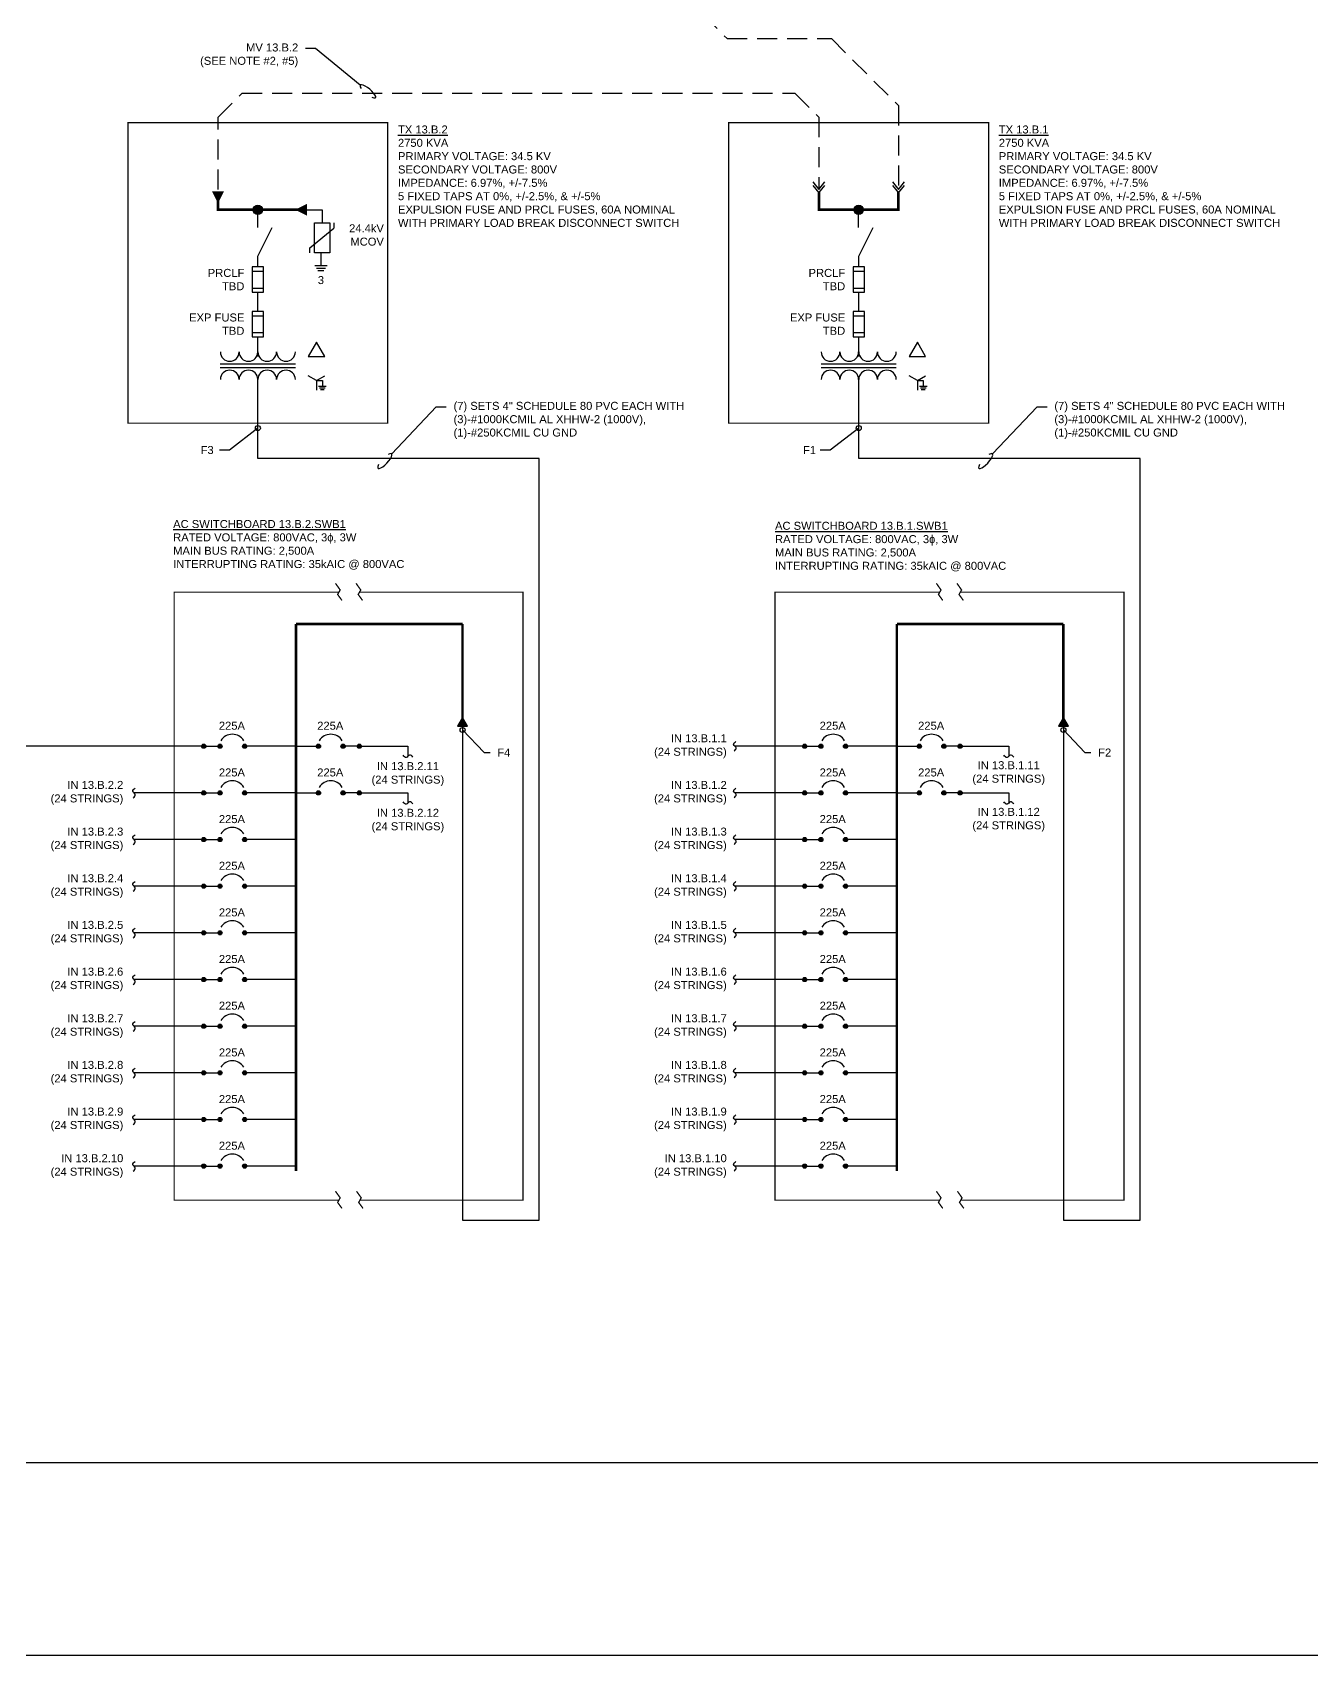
# Model space of a CAD drawing. Extents: x -18 to 267, y -48 to 249.
# Drawn here: x 72.93 to 88.91, y 63.52 to 83.8 of the extents above; entities that cross this region are included whole.
import ezdxf
from ezdxf import colors
from ezdxf.entities.mleader import LeaderData, LeaderLine
from ezdxf.math import Vec2, Vec3

# ---------------------------------------------------------------- set-up
doc = ezdxf.new("R2010")
doc.units = 0
doc.header["$MEASUREMENT"] = 0
doc.linetypes.add('DASHED2', pattern=[0.375, 0.25, -0.125])
doc.linetypes.add('PHANTOM2', pattern=[1.25, 0.625, -0.125, 0.125, -0.125, 0.125, -0.125])
for name, color, linetype in [('E-1LIN', 4, 'Continuous'), ('E-1LIN-CABL-MV', 244, 'Continuous'), ('E-1LIN-EQPM-ENCL', 8, 'PHANTOM2'), ('E-1LIN-FUSE', 170, 'Continuous'), ('E-TEXT', 7, 'Continuous'), ('G-ANNO-TEXT', 1, 'Continuous')]:
    doc.layers.add(name, color=color, linetype=linetype)
doc.layers.add('G-NPLT', color=67, linetype='Continuous', plot=False)
doc.styles.add('NEI-A', font='arial.ttf')

# ---------------------------------------------------------------- blocks, each defined once
blk = doc.blocks.new('Equipment Callout Arrowhead')
at = {"color": 0}
blk.add_ellipse((0, 0), major_axis=(0.99, 0), ratio=0.28679, start_param=-0.799881, end_param=3.941473, dxfattribs=at)
blk = doc.blocks.new('_Small')
at = {"color": 0, "linetype": 'ByBlock', "lineweight": -2}
blk.add_circle((0, 0), 0.25, dxfattribs=at)
blk = doc.blocks.new('A$C4f8bfd34')
at = {"start_tangent": (-0.889861, -0.85957), "end_tangent": (-0.954311, -0.827045)}
blk.add_spline([(0.008, 0.062), (-0.017, 0.022), (0.014, -0.02), (-0.014, -0.06)], degree=3, dxfattribs=at)

msp = doc.modelspace()

# ---------------------------------------------------------------- hatches: boundary and pattern name
at = {"layer": 'E-1LIN', "transparency": 33554687}
h = msp.add_hatch(color=256, dxfattribs=at)
h.dxf.hatch_style = 1
h.paths.add_polyline_path([(75.803, 81.585, 1), (75.686, 81.585, 1)])
h = msp.add_hatch(color=256, dxfattribs=at)
h.dxf.hatch_style = 1
h.paths.add_polyline_path([(83.31, 81.585, 1), (83.194, 81.585, 1)])
at = {"layer": 'E-1LIN'}
h = msp.add_hatch(color=256, dxfattribs=at)
h.dxf.hatch_style = 1
h.paths.add_polyline_path([(78.303, 75.24), (78.24, 75.132), (78.365, 75.132)])
h = msp.add_hatch(color=256, dxfattribs=at)
h.dxf.hatch_style = 1
h.paths.add_polyline_path([(85.81, 75.24), (85.748, 75.132), (85.873, 75.132)])
h = msp.add_hatch(color=256, dxfattribs=at)
h.dxf.hatch_style = 1
h.paths.add_polyline_path([(75.069, 74.854, 1), (75.069, 74.907, 1)])
h = msp.add_hatch(color=256, dxfattribs=at)
h.dxf.hatch_style = 1
h.paths.add_polyline_path([(75.273, 74.854, 1), (75.273, 74.907, 1)])
h = msp.add_hatch(color=256, dxfattribs=at)
h.dxf.hatch_style = 1
h.paths.add_polyline_path([(75.58, 74.854, -1), (75.58, 74.907, -1)])
h = msp.add_hatch(color=256, dxfattribs=at)
h.dxf.hatch_style = 1
h.paths.add_polyline_path([(76.502, 74.854, 1), (76.502, 74.907, 1)])
h = msp.add_hatch(color=256, dxfattribs=at)
h.dxf.hatch_style = 1
h.paths.add_polyline_path([(76.81, 74.854, -1), (76.81, 74.907, -1)])
h = msp.add_hatch(color=256, dxfattribs=at)
h.dxf.hatch_style = 1
h.paths.add_polyline_path([(77.013, 74.854, -1), (77.013, 74.907, -1)])
h = msp.add_hatch(color=256, dxfattribs=at)
h.dxf.hatch_style = 1
h.paths.add_polyline_path([(82.577, 74.854, 1), (82.577, 74.907, 1)])
h = msp.add_hatch(color=256, dxfattribs=at)
h.dxf.hatch_style = 1
h.paths.add_polyline_path([(82.78, 74.854, 1), (82.78, 74.907, 1)])
h = msp.add_hatch(color=256, dxfattribs=at)
h.dxf.hatch_style = 1
h.paths.add_polyline_path([(83.088, 74.854, -1), (83.088, 74.907, -1)])
h = msp.add_hatch(color=256, dxfattribs=at)
h.dxf.hatch_style = 1
h.paths.add_polyline_path([(84.01, 74.854, 1), (84.01, 74.907, 1)])
h = msp.add_hatch(color=256, dxfattribs=at)
h.dxf.hatch_style = 1
h.paths.add_polyline_path([(84.317, 74.854, -1), (84.317, 74.907, -1)])
h = msp.add_hatch(color=256, dxfattribs=at)
h.dxf.hatch_style = 1
h.paths.add_polyline_path([(84.52, 74.854, -1), (84.52, 74.907, -1)])
h = msp.add_hatch(color=256, dxfattribs=at)
h.dxf.hatch_style = 1
h.paths.add_polyline_path([(75.069, 74.271, 1), (75.069, 74.323, 1)])
h = msp.add_hatch(color=256, dxfattribs=at)
h.dxf.hatch_style = 1
h.paths.add_polyline_path([(75.273, 74.271, 1), (75.273, 74.323, 1)])
h = msp.add_hatch(color=256, dxfattribs=at)
h.dxf.hatch_style = 1
h.paths.add_polyline_path([(75.58, 74.271, -1), (75.58, 74.323, -1)])
h = msp.add_hatch(color=256, dxfattribs=at)
h.dxf.hatch_style = 1
h.paths.add_polyline_path([(76.502, 74.271, 1), (76.502, 74.323, 1)])
h = msp.add_hatch(color=256, dxfattribs=at)
h.dxf.hatch_style = 1
h.paths.add_polyline_path([(76.81, 74.271, -1), (76.81, 74.323, -1)])
h = msp.add_hatch(color=256, dxfattribs=at)
h.dxf.hatch_style = 1
h.paths.add_polyline_path([(77.013, 74.271, -1), (77.013, 74.323, -1)])
h = msp.add_hatch(color=256, dxfattribs=at)
h.dxf.hatch_style = 1
h.paths.add_polyline_path([(82.577, 74.271, 1), (82.577, 74.323, 1)])
h = msp.add_hatch(color=256, dxfattribs=at)
h.dxf.hatch_style = 1
h.paths.add_polyline_path([(82.78, 74.271, 1), (82.78, 74.323, 1)])
h = msp.add_hatch(color=256, dxfattribs=at)
h.dxf.hatch_style = 1
h.paths.add_polyline_path([(83.088, 74.271, -1), (83.088, 74.323, -1)])
h = msp.add_hatch(color=256, dxfattribs=at)
h.dxf.hatch_style = 1
h.paths.add_polyline_path([(84.01, 74.271, 1), (84.01, 74.323, 1)])
h = msp.add_hatch(color=256, dxfattribs=at)
h.dxf.hatch_style = 1
h.paths.add_polyline_path([(84.317, 74.271, -1), (84.317, 74.323, -1)])
h = msp.add_hatch(color=256, dxfattribs=at)
h.dxf.hatch_style = 1
h.paths.add_polyline_path([(84.52, 74.271, -1), (84.52, 74.323, -1)])
h = msp.add_hatch(color=256, dxfattribs=at)
h.dxf.hatch_style = 1
h.paths.add_polyline_path([(75.069, 73.688, 1), (75.069, 73.74, 1)])
h = msp.add_hatch(color=256, dxfattribs=at)
h.dxf.hatch_style = 1
h.paths.add_polyline_path([(75.273, 73.688, 1), (75.273, 73.74, 1)])
h = msp.add_hatch(color=256, dxfattribs=at)
h.dxf.hatch_style = 1
h.paths.add_polyline_path([(75.58, 73.688, -1), (75.58, 73.74, -1)])
h = msp.add_hatch(color=256, dxfattribs=at)
h.dxf.hatch_style = 1
h.paths.add_polyline_path([(82.577, 73.688, 1), (82.577, 73.74, 1)])
h = msp.add_hatch(color=256, dxfattribs=at)
h.dxf.hatch_style = 1
h.paths.add_polyline_path([(82.78, 73.688, 1), (82.78, 73.74, 1)])
h = msp.add_hatch(color=256, dxfattribs=at)
h.dxf.hatch_style = 1
h.paths.add_polyline_path([(83.088, 73.688, -1), (83.088, 73.74, -1)])
h = msp.add_hatch(color=256, dxfattribs=at)
h.dxf.hatch_style = 1
h.paths.add_polyline_path([(75.069, 73.105, 1), (75.069, 73.157, 1)])
h = msp.add_hatch(color=256, dxfattribs=at)
h.dxf.hatch_style = 1
h.paths.add_polyline_path([(75.273, 73.105, 1), (75.273, 73.157, 1)])
h = msp.add_hatch(color=256, dxfattribs=at)
h.dxf.hatch_style = 1
h.paths.add_polyline_path([(75.58, 73.105, -1), (75.58, 73.157, -1)])
h = msp.add_hatch(color=256, dxfattribs=at)
h.dxf.hatch_style = 1
h.paths.add_polyline_path([(82.577, 73.105, 1), (82.577, 73.157, 1)])
h = msp.add_hatch(color=256, dxfattribs=at)
h.dxf.hatch_style = 1
h.paths.add_polyline_path([(82.78, 73.105, 1), (82.78, 73.157, 1)])
h = msp.add_hatch(color=256, dxfattribs=at)
h.dxf.hatch_style = 1
h.paths.add_polyline_path([(83.088, 73.105, -1), (83.088, 73.157, -1)])
h = msp.add_hatch(color=256, dxfattribs=at)
h.dxf.hatch_style = 1
h.paths.add_polyline_path([(75.069, 72.521, 1), (75.069, 72.574, 1)])
h = msp.add_hatch(color=256, dxfattribs=at)
h.dxf.hatch_style = 1
h.paths.add_polyline_path([(75.273, 72.521, 1), (75.273, 72.574, 1)])
h = msp.add_hatch(color=256, dxfattribs=at)
h.dxf.hatch_style = 1
h.paths.add_polyline_path([(75.58, 72.521, -1), (75.58, 72.574, -1)])
h = msp.add_hatch(color=256, dxfattribs=at)
h.dxf.hatch_style = 1
h.paths.add_polyline_path([(82.577, 72.521, 1), (82.577, 72.574, 1)])
h = msp.add_hatch(color=256, dxfattribs=at)
h.dxf.hatch_style = 1
h.paths.add_polyline_path([(82.78, 72.521, 1), (82.78, 72.574, 1)])
h = msp.add_hatch(color=256, dxfattribs=at)
h.dxf.hatch_style = 1
h.paths.add_polyline_path([(83.088, 72.521, -1), (83.088, 72.574, -1)])
h = msp.add_hatch(color=256, dxfattribs=at)
h.dxf.hatch_style = 1
h.paths.add_polyline_path([(75.069, 71.938, 1), (75.069, 71.991, 1)])
h = msp.add_hatch(color=256, dxfattribs=at)
h.dxf.hatch_style = 1
h.paths.add_polyline_path([(75.273, 71.938, 1), (75.273, 71.991, 1)])
h = msp.add_hatch(color=256, dxfattribs=at)
h.dxf.hatch_style = 1
h.paths.add_polyline_path([(75.58, 71.938, -1), (75.58, 71.991, -1)])
h = msp.add_hatch(color=256, dxfattribs=at)
h.dxf.hatch_style = 1
h.paths.add_polyline_path([(82.577, 71.938, 1), (82.577, 71.991, 1)])
h = msp.add_hatch(color=256, dxfattribs=at)
h.dxf.hatch_style = 1
h.paths.add_polyline_path([(82.78, 71.938, 1), (82.78, 71.991, 1)])
h = msp.add_hatch(color=256, dxfattribs=at)
h.dxf.hatch_style = 1
h.paths.add_polyline_path([(83.088, 71.938, -1), (83.088, 71.991, -1)])
h = msp.add_hatch(color=256, dxfattribs=at)
h.dxf.hatch_style = 1
h.paths.add_polyline_path([(75.069, 71.355, 1), (75.069, 71.408, 1)])
h = msp.add_hatch(color=256, dxfattribs=at)
h.dxf.hatch_style = 1
h.paths.add_polyline_path([(75.273, 71.355, 1), (75.273, 71.408, 1)])
h = msp.add_hatch(color=256, dxfattribs=at)
h.dxf.hatch_style = 1
h.paths.add_polyline_path([(75.58, 71.355, -1), (75.58, 71.408, -1)])
h = msp.add_hatch(color=256, dxfattribs=at)
h.dxf.hatch_style = 1
h.paths.add_polyline_path([(82.577, 71.355, 1), (82.577, 71.408, 1)])
h = msp.add_hatch(color=256, dxfattribs=at)
h.dxf.hatch_style = 1
h.paths.add_polyline_path([(82.78, 71.355, 1), (82.78, 71.408, 1)])
h = msp.add_hatch(color=256, dxfattribs=at)
h.dxf.hatch_style = 1
h.paths.add_polyline_path([(83.088, 71.355, -1), (83.088, 71.408, -1)])
h = msp.add_hatch(color=256, dxfattribs=at)
h.dxf.hatch_style = 1
h.paths.add_polyline_path([(75.069, 70.772, 1), (75.069, 70.824, 1)])
h = msp.add_hatch(color=256, dxfattribs=at)
h.dxf.hatch_style = 1
h.paths.add_polyline_path([(75.273, 70.772, 1), (75.273, 70.824, 1)])
h = msp.add_hatch(color=256, dxfattribs=at)
h.dxf.hatch_style = 1
h.paths.add_polyline_path([(75.58, 70.772, -1), (75.58, 70.824, -1)])
h = msp.add_hatch(color=256, dxfattribs=at)
h.dxf.hatch_style = 1
h.paths.add_polyline_path([(82.577, 70.772, 1), (82.577, 70.824, 1)])
h = msp.add_hatch(color=256, dxfattribs=at)
h.dxf.hatch_style = 1
h.paths.add_polyline_path([(82.78, 70.772, 1), (82.78, 70.824, 1)])
h = msp.add_hatch(color=256, dxfattribs=at)
h.dxf.hatch_style = 1
h.paths.add_polyline_path([(83.088, 70.772, -1), (83.088, 70.824, -1)])
h = msp.add_hatch(color=256, dxfattribs=at)
h.dxf.hatch_style = 1
h.paths.add_polyline_path([(75.069, 70.189, 1), (75.069, 70.241, 1)])
h = msp.add_hatch(color=256, dxfattribs=at)
h.dxf.hatch_style = 1
h.paths.add_polyline_path([(75.273, 70.189, 1), (75.273, 70.241, 1)])
h = msp.add_hatch(color=256, dxfattribs=at)
h.dxf.hatch_style = 1
h.paths.add_polyline_path([(75.58, 70.189, -1), (75.58, 70.241, -1)])
h = msp.add_hatch(color=256, dxfattribs=at)
h.dxf.hatch_style = 1
h.paths.add_polyline_path([(82.577, 70.189, 1), (82.577, 70.241, 1)])
h = msp.add_hatch(color=256, dxfattribs=at)
h.dxf.hatch_style = 1
h.paths.add_polyline_path([(82.78, 70.189, 1), (82.78, 70.241, 1)])
h = msp.add_hatch(color=256, dxfattribs=at)
h.dxf.hatch_style = 1
h.paths.add_polyline_path([(83.088, 70.189, -1), (83.088, 70.241, -1)])
h = msp.add_hatch(color=256, dxfattribs=at)
h.dxf.hatch_style = 1
h.paths.add_polyline_path([(75.069, 69.606, 1), (75.069, 69.658, 1)])
h = msp.add_hatch(color=256, dxfattribs=at)
h.dxf.hatch_style = 1
h.paths.add_polyline_path([(75.273, 69.606, 1), (75.273, 69.658, 1)])
h = msp.add_hatch(color=256, dxfattribs=at)
h.dxf.hatch_style = 1
h.paths.add_polyline_path([(75.58, 69.606, -1), (75.58, 69.658, -1)])
h = msp.add_hatch(color=256, dxfattribs=at)
h.dxf.hatch_style = 1
h.paths.add_polyline_path([(82.577, 69.606, 1), (82.577, 69.658, 1)])
h = msp.add_hatch(color=256, dxfattribs=at)
h.dxf.hatch_style = 1
h.paths.add_polyline_path([(82.78, 69.606, 1), (82.78, 69.658, 1)])
h = msp.add_hatch(color=256, dxfattribs=at)
h.dxf.hatch_style = 1
h.paths.add_polyline_path([(83.088, 69.606, -1), (83.088, 69.658, -1)])

# ---------------------------------------------------------------- linework, layer by layer
for p, q in [((76.533, 81.045), (76.533, 80.89)), ((76.457, 80.89), (76.61, 80.89)), ((76.476, 80.856), (76.591, 80.856)), ((76.493, 80.826), (76.57, 80.826)), ((76.504, 79.38), (76.6, 79.38)), ((76.516, 79.359), (76.588, 79.359)), ((76.527, 79.34), (76.575, 79.34)), ((84.012, 79.38), (84.107, 79.38)), ((84.024, 79.359), (84.095, 79.359)), ((84.034, 79.34), (84.083, 79.34))]:
    msp.add_line(p, q, dxfattribs=at)
at = {"layer": 'E-1LIN', "transparency": 33554687}
for points in [[(75.248, 81.815, 0.15, 0, 0), (75.248, 81.665, 0, 0, 0)], [(76.36, 81.585, 0.15, 0, 0), (76.21, 81.585, 0, 0, 0)]]:
    msp.add_lwpolyline(points, format="xyseb", dxfattribs=at)
at = {"layer": 'E-1LIN', "const_width": 0.0312}
for points in [[(75.248, 81.815), (75.248, 81.585), (76.241, 81.585)], [(82.756, 81.815), (82.756, 81.585), (83.748, 81.585), (83.748, 81.815)]]:
    msp.add_lwpolyline(points, dxfattribs=at)
at = {"layer": 'E-1LIN'}
for points in [[(82.681, 81.932), (82.756, 81.838), (82.831, 81.932)], [(82.681, 81.889), (82.756, 81.796), (82.831, 81.889)], [(83.673, 81.932), (83.748, 81.838), (83.823, 81.932)], [(83.673, 81.889), (83.748, 81.796), (83.823, 81.889)], [(76.36, 81.585), (76.549, 81.585), (76.549, 81.42)], [(76.393, 81.11), (76.693, 81.355)], [(76.693, 81.42), (76.693, 81.355)], [(76.393, 81.045), (76.393, 81.11)], [(75.745, 80.313), (75.745, 80.554)], [(83.253, 80.313), (83.253, 80.554)], [(75.745, 79.749), (75.745, 79.996)], [(76.375, 79.751), (76.582, 79.751), (76.479, 79.93), (76.375, 79.751)], [(83.253, 79.749), (83.253, 79.996)], [(83.883, 79.751), (84.089, 79.751), (83.986, 79.93), (83.883, 79.751)], [(75.276, 79.657), (76.214, 79.657)], [(75.276, 79.614), (76.214, 79.614)], [(82.784, 79.657), (83.721, 79.657)], [(82.784, 79.614), (83.721, 79.614)], [(75.745, 78.918), (75.745, 79.463)], [(76.479, 79.45), (76.375, 79.51)], [(76.479, 79.45), (76.582, 79.51)], [(76.479, 79.45), (76.479, 79.331)], [(76.479, 79.45), (76.552, 79.45), (76.552, 79.38)], [(83.253, 78.918), (83.253, 79.463)], [(83.986, 79.45), (83.883, 79.51)], [(83.986, 79.45), (84.089, 79.51)], [(83.986, 79.45), (83.986, 79.331)], [(83.986, 79.45), (84.06, 79.45), (84.06, 79.38)], [(78.303, 75.132), (78.303, 68.957), (79.26, 68.957), (79.26, 78.476), (75.745, 78.476), (75.745, 78.918)], [(85.81, 75.132), (85.81, 68.957), (86.768, 68.957), (86.768, 78.476), (83.253, 78.476), (83.253, 78.918)], [(78.303, 75.24), (78.24, 75.132), (78.365, 75.132), (78.303, 75.24)], [(85.81, 75.24), (85.748, 75.132), (85.873, 75.132), (85.81, 75.24)], [(75.069, 74.88), (72.686, 74.88)], [(77.013, 74.88), (77.62, 74.88), (77.62, 74.753)], [(82.577, 74.88), (81.704, 74.88)], [(84.52, 74.88), (85.127, 74.88), (85.127, 74.753)], [(75.069, 74.297), (74.197, 74.297)], [(77.013, 74.297), (77.62, 74.297), (77.62, 74.169)], [(82.577, 74.297), (81.704, 74.297)], [(84.52, 74.297), (85.127, 74.297), (85.127, 74.169)], [(75.069, 73.714), (74.197, 73.714)], [(82.577, 73.714), (81.704, 73.714)], [(75.069, 73.131), (74.197, 73.131)], [(82.577, 73.131), (81.704, 73.131)], [(75.069, 72.548), (74.197, 72.548)], [(82.577, 72.548), (81.704, 72.548)], [(75.069, 71.964), (74.197, 71.964)], [(82.577, 71.964), (81.704, 71.964)], [(75.069, 71.381), (74.197, 71.381)], [(82.577, 71.381), (81.704, 71.381)], [(75.069, 70.798), (74.197, 70.798)], [(82.577, 70.798), (81.704, 70.798)], [(75.069, 70.215), (74.197, 70.215)], [(82.577, 70.215), (81.704, 70.215)], [(75.069, 69.632), (74.197, 69.632)], [(82.577, 69.632), (81.704, 69.632)]]:
    msp.add_lwpolyline(points, dxfattribs=at)
at = {"layer": 'E-1LIN', "flags": 128}
for points in [[(75.745, 81.365), (75.745, 81.585)], [(83.252, 81.365), (83.252, 81.585)], [(75.745, 80.87), (75.745, 81.006), (75.926, 81.362)], [(83.253, 80.87), (83.253, 81.006), (83.433, 81.362)], [(75.069, 74.88), (75.273, 74.88)], [(76.222, 74.88), (75.58, 74.88)], [(76.222, 74.88), (76.502, 74.88)], [(77.013, 74.88), (76.81, 74.88)], [(82.577, 74.88), (82.78, 74.88)], [(83.73, 74.88), (83.088, 74.88)], [(83.73, 74.88), (84.01, 74.88)], [(84.52, 74.88), (84.317, 74.88)], [(75.069, 74.297), (75.273, 74.297)], [(76.222, 74.297), (75.58, 74.297)], [(76.222, 74.297), (76.502, 74.297)], [(77.013, 74.297), (76.81, 74.297)], [(82.577, 74.297), (82.78, 74.297)], [(83.73, 74.297), (83.088, 74.297)], [(83.73, 74.297), (84.01, 74.297)], [(84.52, 74.297), (84.317, 74.297)], [(75.069, 73.714), (75.273, 73.714)], [(76.222, 73.714), (75.58, 73.714)], [(82.577, 73.714), (82.78, 73.714)], [(83.73, 73.714), (83.088, 73.714)], [(75.069, 73.131), (75.273, 73.131)], [(76.222, 73.131), (75.58, 73.131)], [(82.577, 73.131), (82.78, 73.131)], [(83.73, 73.131), (83.088, 73.131)], [(75.069, 72.548), (75.273, 72.548)], [(76.222, 72.548), (75.58, 72.548)], [(82.577, 72.548), (82.78, 72.548)], [(83.73, 72.548), (83.088, 72.548)], [(75.069, 71.964), (75.273, 71.964)], [(76.222, 71.964), (75.58, 71.964)], [(82.577, 71.964), (82.78, 71.964)], [(83.73, 71.964), (83.088, 71.964)], [(75.069, 71.381), (75.273, 71.381)], [(76.222, 71.381), (75.58, 71.381)], [(82.577, 71.381), (82.78, 71.381)], [(83.73, 71.381), (83.088, 71.381)], [(75.069, 70.798), (75.273, 70.798)], [(76.222, 70.798), (75.58, 70.798)], [(82.577, 70.798), (82.78, 70.798)], [(83.73, 70.798), (83.088, 70.798)], [(75.069, 70.215), (75.273, 70.215)], [(76.222, 70.215), (75.58, 70.215)], [(82.577, 70.215), (82.78, 70.215)], [(83.73, 70.215), (83.088, 70.215)], [(75.069, 69.632), (75.273, 69.632)], [(76.222, 69.632), (75.58, 69.632)], [(82.577, 69.632), (82.78, 69.632)], [(83.73, 69.632), (83.088, 69.632)]]:
    msp.add_lwpolyline(points, dxfattribs=at)
at = {"layer": 'E-1LIN'}
msp.add_lwpolyline([(76.455, 81.42), (76.643, 81.42), (76.643, 81.045), (76.455, 81.045)], close=True, dxfattribs=at)
at = {"layer": 'E-1LIN', "const_width": 0.0312, "flags": 128}
for points in [[(76.222, 76.407), (76.222, 69.571)], [(78.303, 76.407), (76.222, 76.407)], [(78.303, 75.214), (78.303, 76.407)], [(83.73, 76.407), (83.73, 69.571)], [(85.81, 76.407), (83.73, 76.407)], [(85.81, 75.214), (85.81, 76.407)]]:
    msp.add_lwpolyline(points, dxfattribs=at)
at = {"layer": 'E-1LIN', "transparency": 33554687}
for centre in [(75.745, 81.585), (83.252, 81.585)]:
    msp.add_circle(centre, 0.0581, dxfattribs=at)
at = {"layer": 'E-1LIN'}
for centre in [(75.069, 74.88), (75.273, 74.88), (75.58, 74.88), (76.502, 74.88), (76.81, 74.88), (77.013, 74.88), (82.577, 74.88), (82.78, 74.88), (83.088, 74.88), (84.01, 74.88), (84.317, 74.88), (84.52, 74.88), (75.069, 74.297), (75.273, 74.297), (75.58, 74.297), (76.502, 74.297), (76.81, 74.297), (77.013, 74.297), (82.577, 74.297), (82.78, 74.297), (83.088, 74.297), (84.01, 74.297), (84.317, 74.297), (84.52, 74.297), (75.069, 73.714), (75.273, 73.714), (75.58, 73.714), (82.577, 73.714), (82.78, 73.714), (83.088, 73.714), (75.069, 73.131), (75.273, 73.131), (75.58, 73.131), (82.577, 73.131), (82.78, 73.131), (83.088, 73.131), (75.069, 72.548), (75.273, 72.548), (75.58, 72.548), (82.577, 72.548), (82.78, 72.548), (83.088, 72.548), (75.069, 71.964), (75.273, 71.964), (75.58, 71.964), (82.577, 71.964), (82.78, 71.964), (83.088, 71.964), (75.069, 71.381), (75.273, 71.381), (75.58, 71.381), (82.577, 71.381), (82.78, 71.381), (83.088, 71.381), (75.069, 70.798), (75.273, 70.798), (75.58, 70.798), (82.577, 70.798), (82.78, 70.798), (83.088, 70.798), (75.069, 70.215), (75.273, 70.215), (75.58, 70.215), (82.577, 70.215), (82.78, 70.215), (83.088, 70.215), (75.069, 69.632), (75.273, 69.632), (75.58, 69.632), (82.577, 69.632), (82.78, 69.632), (83.088, 69.632)]:
    msp.add_circle(centre, 0.0262, dxfattribs=at)
for centre, radius, start, end in [((75.394, 79.808), 0.117, 180, 0), ((75.628, 79.808), 0.117, 180, 0), ((75.862, 79.808), 0.117, 180, 0), ((76.097, 79.808), 0.117, 180, 0), ((82.901, 79.808), 0.117, 180, 0), ((83.135, 79.808), 0.117, 180, 0), ((83.37, 79.808), 0.117, 180, 0), ((83.604, 79.808), 0.117, 180, 0), ((75.394, 79.463), 0.117, 0, 180), ((75.628, 79.463), 0.117, 0, 180), ((75.862, 79.463), 0.117, 0, 180), ((76.097, 79.463), 0.117, 0, 180), ((82.901, 79.463), 0.117, 0, 180), ((83.135, 79.463), 0.117, 0, 180), ((83.37, 79.463), 0.117, 0, 180), ((83.604, 79.463), 0.117, 0, 180), ((75.426, 74.863), 0.167, 31.0667, 148.9333), ((76.656, 74.863), 0.167, 31.0667, 148.9333), ((82.934, 74.863), 0.167, 31.0667, 148.9333), ((84.163, 74.863), 0.167, 31.0667, 148.9333), ((75.426, 74.28), 0.167, 31.0667, 148.9333), ((76.656, 74.28), 0.167, 31.0667, 148.9333), ((82.934, 74.28), 0.167, 31.0667, 148.9333), ((84.163, 74.28), 0.167, 31.0667, 148.9333), ((75.426, 73.697), 0.167, 31.0667, 148.9333), ((82.934, 73.697), 0.167, 31.0667, 148.9333), ((75.426, 73.114), 0.167, 31.0667, 148.9333), ((82.934, 73.114), 0.167, 31.0667, 148.9333), ((75.426, 72.531), 0.167, 31.0667, 148.9333), ((82.934, 72.531), 0.167, 31.0667, 148.9333), ((75.426, 71.947), 0.167, 31.0667, 148.9333), ((82.934, 71.947), 0.167, 31.0667, 148.9333), ((75.426, 71.364), 0.167, 31.0667, 148.9333), ((82.934, 71.364), 0.167, 31.0667, 148.9333), ((75.426, 70.781), 0.167, 31.0667, 148.9333), ((82.934, 70.781), 0.167, 31.0667, 148.9333), ((75.426, 70.198), 0.167, 31.0667, 148.9333), ((82.934, 70.198), 0.167, 31.0667, 148.9333), ((75.426, 69.615), 0.167, 31.0667, 148.9333), ((82.934, 69.615), 0.167, 31.0667, 148.9333)]:
    msp.add_arc(centre, radius, start, end, dxfattribs=at)
at = {"layer": 'E-1LIN-CABL-MV', "linetype": 'DASHED2'}
for points in [[(81.307, 84.104), (81.307, 84.025), (81.608, 83.725), (82.912, 83.724), (83.748, 82.888), (83.748, 81.815)], [(75.248, 81.838), (75.248, 82.741), (75.549, 83.041), (82.455, 83.041), (82.756, 82.741), (82.756, 81.838)]]:
    msp.add_lwpolyline(points, dxfattribs=at)
at = {"layer": 'E-1LIN-EQPM-ENCL', "const_width": 0.0156}
for points in [[(74.122, 82.674), (77.368, 82.674), (77.368, 78.918), (74.122, 78.918)], [(81.629, 82.674), (84.876, 82.674), (84.876, 78.918), (81.629, 78.918)]]:
    msp.add_lwpolyline(points, close=True, dxfattribs=at)
for points in [[(76.715, 76.916), (76.774, 76.833), (76.742, 76.777), (76.796, 76.702)], [(76.972, 76.916), (77.031, 76.833), (76.999, 76.777), (77.053, 76.702)], [(84.223, 76.916), (84.281, 76.833), (84.249, 76.777), (84.303, 76.702)], [(84.48, 76.916), (84.538, 76.833), (84.506, 76.777), (84.56, 76.702)], [(76.758, 69.207), (74.7, 69.207), (74.7, 76.805), (76.758, 76.805)], [(77.021, 69.207), (79.059, 69.207), (79.059, 76.805), (77.015, 76.805)], [(84.265, 69.207), (82.207, 69.207), (82.207, 76.805), (84.265, 76.805)], [(84.528, 69.207), (86.567, 69.207), (86.567, 76.805), (84.522, 76.805)], [(76.715, 69.318), (76.774, 69.236), (76.742, 69.179), (76.796, 69.104)], [(76.978, 69.318), (77.037, 69.236), (77.005, 69.179), (77.059, 69.104)], [(84.223, 69.318), (84.281, 69.236), (84.249, 69.179), (84.303, 69.104)], [(84.486, 69.318), (84.544, 69.236), (84.512, 69.179), (84.566, 69.104)]]:
    msp.add_lwpolyline(points, dxfattribs=at)
at = {"layer": 'E-1LIN-FUSE'}
for points in [[(75.675, 80.554), (75.815, 80.554), (75.815, 80.87), (75.675, 80.87)], [(83.182, 80.554), (83.323, 80.554), (83.323, 80.87), (83.182, 80.87)], [(75.675, 79.996), (75.815, 79.996), (75.815, 80.313), (75.675, 80.313)], [(83.182, 79.996), (83.323, 79.996), (83.323, 80.313), (83.182, 80.313)]]:
    msp.add_lwpolyline(points, close=True, dxfattribs=at)
for points in [[(75.675, 80.817), (75.815, 80.817)], [(83.182, 80.817), (83.323, 80.817)], [(75.675, 80.606), (75.815, 80.606)], [(83.182, 80.606), (83.323, 80.606)], [(75.675, 80.26), (75.815, 80.26)], [(83.182, 80.26), (83.323, 80.26)], [(75.675, 80.049), (75.815, 80.049)], [(83.182, 80.049), (83.323, 80.049)]]:
    msp.add_lwpolyline(points, dxfattribs=at)
at = {"layer": 'E-TEXT'}
msp.add_lwpolyline([(17.542, 99.866), (101.336, 99.866), (101.336, 63.516), (17.542, 63.516)], close=True, dxfattribs=at)
at = {"layer": 'G-NPLT'}
msp.add_lwpolyline([(61.956, 89.194), (94.732, 89.194), (94.732, 65.923), (61.956, 65.923)], close=True, dxfattribs=at)

# ---------------------------------------------------------------- block references
at = {"layer": 'E-1LIN'}
for p, rotation in [((81.704, 74.88), 180), ((77.62, 74.753), 269.9999999999999), ((85.127, 74.753), 269.9999999999999), ((74.197, 74.297), 180), ((81.704, 74.297), 180), ((77.62, 74.169), 269.9999999999999), ((85.127, 74.169), 269.9999999999999), ((74.197, 73.714), 180), ((81.704, 73.714), 180), ((74.197, 73.131), 180), ((81.704, 73.131), 180), ((74.197, 72.548), 180), ((81.704, 72.548), 180), ((74.197, 71.964), 180), ((81.704, 71.964), 180), ((74.197, 71.381), 180), ((81.704, 71.381), 180), ((74.197, 70.798), 180), ((81.704, 70.798), 180), ((74.197, 70.215), 180), ((81.704, 70.215), 180), ((74.197, 69.632), 180), ((81.704, 69.632), 180)]:
    msp.add_blockref('A$C4f8bfd34', p, dxfattribs=dict(at, rotation=rotation))

# ---------------------------------------------------------------- texts
at = {"layer": 'G-ANNO-TEXT', "char_height": 0.1, "style": 'NEI-A'}
for s, insert, width, attachment_point in [('{\\LTX 13.B.2\\P}2750 KVA\\PPRIMARY VOLTAGE: 34.5 KV\\PSECONDARY VOLTAGE: 800V\\PIMPEDANCE: 6.97%, +/-7.5%\\P5 FIXED TAPS AT 0%, +/-2.5%, & +/-5%\\PEXPULSION FUSE AND PRCL FUSES, 60A NOMINAL\\PWITH PRIMARY LOAD BREAK DISCONNECT SWITCH', (77.496, 82.638), 3.83532, 1), ('{\\LTX 13.B.1\\P}2750 KVA\\PPRIMARY VOLTAGE: 34.5 KV\\PSECONDARY VOLTAGE: 800V\\PIMPEDANCE: 6.97%, +/-7.5%\\P5 FIXED TAPS AT 0%, +/-2.5%, & +/-5%\\PEXPULSION FUSE AND PRCL FUSES, 60A NOMINAL\\PWITH PRIMARY LOAD BREAK DISCONNECT SWITCH', (85.003, 82.638), 3.83532, 1), ('\\A1;24.4kV MCOV', (77.32, 81.269), 0.5334, 6), ('225A', (75.421, 75.085), 0.31641, 8), ('225A', (76.65, 75.085), 0.31641, 8), ('225A', (82.928, 75.085), 0.31641, 8), ('225A', (84.158, 75.085), 0.31641, 8), ('225A', (75.421, 74.501), 0.31641, 8), ('225A', (76.65, 74.501), 0.31641, 8), ('225A', (82.928, 74.501), 0.31641, 8), ('225A', (84.158, 74.501), 0.31641, 8), ('225A', (75.421, 73.918), 0.31641, 8), ('225A', (82.928, 73.918), 0.31641, 8), ('225A', (75.421, 73.335), 0.31641, 8), ('225A', (82.928, 73.335), 0.31641, 8), ('225A', (75.421, 72.752), 0.31641, 8), ('225A', (82.928, 72.752), 0.31641, 8), ('225A', (75.421, 72.169), 0.31641, 8), ('225A', (82.928, 72.169), 0.31641, 8), ('225A', (75.421, 71.586), 0.31641, 8), ('225A', (82.928, 71.586), 0.31641, 8), ('225A', (75.421, 71.002), 0.31641, 8), ('225A', (82.928, 71.002), 0.31641, 8), ('225A', (75.421, 70.419), 0.31641, 8), ('225A', (82.928, 70.419), 0.31641, 8), ('225A', (75.421, 69.836), 0.31641, 8), ('225A', (82.928, 69.836), 0.31641, 8)]:
    msp.add_mtext(s, dxfattribs=dict(at, insert=insert, width=width, attachment_point=attachment_point))
for s, width, insert, attachment_point in [('PRCLF ^JTBD', 0.49511, (75.577, 80.712), 6), ('3', 0.27673, (76.533, 80.705), 5), ('PRCLF ^JTBD', 0.49511, (83.084, 80.712), 6), ('EXP FUSE^JTBD', 0.74876, (75.577, 80.155), 6), ('EXP FUSE^JTBD', 0.74876, (83.084, 80.155), 6), ('{\\LAC SWITCHBOARD 13.B.2.SWB1\\P}RATED VOLTAGE: 800VAC, 3ɸ, 3W\\PMAIN BUS RATING: 2,500A\\PINTERRUPTING RATING: 35kAIC @ 800VAC', 3.15653, (74.687, 77.707), 1), ('{\\LAC SWITCHBOARD 13.B.1.SWB1\\P}RATED VOLTAGE: 800VAC, 3ɸ, 3W\\PMAIN BUS RATING: 2,500A\\PINTERRUPTING RATING: 35kAIC @ 800VAC', 3.15653, (82.207, 77.685), 1)]:
    msp.add_mtext_dynamic_manual_height_columns(s, width=width, gutter_width=0.469, heights=[0], dxfattribs=dict(at, insert=insert, attachment_point=attachment_point))
at = {"layer": 'G-ANNO-TEXT', "char_height": 0.1, "line_spacing_factor": 1.010232, "style": 'NEI-A'}
for s, insert, width, attachment_point in [('IN 13.B.1.1\\P(24 STRINGS)', (81.604, 74.88), 1.20815, 6), ('IN 13.B.2.11\\P(24 STRINGS)', (77.62, 74.681), 1.23218, 2), ('IN 13.B.1.11\\P(24 STRINGS)', (85.127, 74.693), 1.23218, 2), ('IN 13.B.2.2\\P(24 STRINGS)', (74.064, 74.297), 1.20815, 6), ('IN 13.B.1.2\\P(24 STRINGS)', (81.604, 74.297), 1.20815, 6), ('IN 13.B.2.12\\P(24 STRINGS)', (77.62, 74.098), 1.24229, 2), ('IN 13.B.1.12\\P(24 STRINGS)', (85.127, 74.11), 1.23218, 2), ('IN 13.B.2.3\\P(24 STRINGS)', (74.064, 73.714), 1.20815, 6), ('IN 13.B.1.3\\P(24 STRINGS)', (81.604, 73.714), 1.20815, 6), ('IN 13.B.2.4\\P(24 STRINGS)', (74.064, 73.131), 1.20815, 6), ('IN 13.B.1.4\\P(24 STRINGS)', (81.604, 73.131), 1.20815, 6), ('IN 13.B.2.5\\P(24 STRINGS)', (74.064, 72.548), 1.20815, 6), ('IN 13.B.1.5\\P(24 STRINGS)', (81.604, 72.548), 1.20815, 6), ('IN 13.B.2.6\\P(24 STRINGS)', (74.064, 71.964), 1.20815, 6), ('IN 13.B.1.6\\P(24 STRINGS)', (81.604, 71.964), 1.20815, 6), ('IN 13.B.2.7\\P(24 STRINGS)', (74.064, 71.381), 1.20815, 6), ('IN 13.B.1.7\\P(24 STRINGS)', (81.604, 71.381), 1.20815, 6), ('IN 13.B.2.8\\P(24 STRINGS)', (74.064, 70.798), 1.20815, 6), ('IN 13.B.1.8\\P(24 STRINGS)', (81.604, 70.798), 1.20815, 6), ('IN 13.B.2.9\\P(24 STRINGS)', (74.064, 70.215), 1.20815, 6), ('IN 13.B.1.9\\P(24 STRINGS)', (81.604, 70.215), 1.20815, 6), ('IN 13.B.2.10\\P(24 STRINGS)', (74.064, 69.632), 1.20815, 6), ('IN 13.B.1.10\\P(24 STRINGS)', (81.604, 69.632), 1.20815, 6)]:
    msp.add_mtext(s, dxfattribs=dict(at, insert=insert, width=width, attachment_point=attachment_point))

# ---------------------------------------------------------------- leaders
at = {"layer": 'G-ANNO-TEXT'}
ml = msp.add_multileader_mtext('Standard', dxfattribs=at)
ml.set_content('\\A1;MV 13.B.2\\P(SEE NOTE #2, #5)', color=256, style='NEI-A')
ml.set_leader_properties()
ml.set_arrow_properties(name='Equipment Callout Arrowhead')
ml.build(insert=Vec2(0, 0))
ml.multileader.update_dxf_attribs({"dogleg_length": 0.125, "arrow_head_size": 0.125})
ctx = ml.context
ctx.base_point, ctx.char_height, ctx.arrow_head_size, ctx.landing_gap_size, ctx.plane_origin = Vec3(74.947, 83.598), 0.1, 0.125, 0.09, Vec3(76.301, 83.307)
ctx.text_align_type = 2
notes = []
notes.append((ctx, [(1, (1, 1, 0), (76.465, 83.598), (-1, 0), 0.125, [(0, [(77.12, 83.064)], 0, [])])]))
ctx.mtext.insert, ctx.mtext.width, ctx.mtext.alignment, ctx.mtext.flow_direction = Vec3(76.25, 83.663), 1.36611, 3, 5
ml = msp.add_multileader_mtext('Standard', dxfattribs=at)
ml.set_content('\\A1;(7) SETS 4" SCHEDULE 80 PVC EACH WITH\\P(3)-#1000KCMIL AL XHHW-2 (1000V),\\P(1)-#250KCMIL CU GND', color=256, style='NEI-A')
ml.set_leader_properties()
ml.set_arrow_properties(name='Equipment Callout Arrowhead')
ml.build(insert=Vec2(0, 0))
ml.multileader.update_dxf_attribs({"dogleg_length": 0.125, "arrow_head_size": 0.125})
ctx = ml.context
ctx.base_point, ctx.char_height, ctx.arrow_head_size, ctx.landing_gap_size, ctx.plane_origin = Vec3(78.1, 79.12), 0.1, 0.125, 0.09, Vec3(68.075, 79.164)
notes.append((ctx, [(0, (1, 1, 0), (77.975, 79.12), (1, 0), 0.125, [(0, [(77.332, 78.444)], 0, [])])]))
ctx.mtext.insert, ctx.mtext.width, ctx.mtext.flow_direction = Vec3(78.19, 79.184), 3.1428, 5
ml = msp.add_multileader_mtext('Standard', dxfattribs=at)
ml.set_content('\\A1;(7) SETS 4" SCHEDULE 80 PVC EACH WITH\\P(3)-#1000KCMIL AL XHHW-2 (1000V),\\P(1)-#250KCMIL CU GND', color=256, style='NEI-A')
ml.set_leader_properties()
ml.set_arrow_properties(name='Equipment Callout Arrowhead')
ml.build(insert=Vec2(0, 0))
ml.multileader.update_dxf_attribs({"dogleg_length": 0.125, "arrow_head_size": 0.125})
ctx = ml.context
ctx.base_point, ctx.char_height, ctx.arrow_head_size, ctx.landing_gap_size, ctx.plane_origin = Vec3(85.607, 79.12), 0.1, 0.125, 0.09, Vec3(75.583, 79.164)
notes.append((ctx, [(0, (1, 1, 0), (85.482, 79.12), (1, 0), 0.125, [(0, [(84.839, 78.444)], 0, [])])]))
ctx.mtext.insert, ctx.mtext.width, ctx.mtext.flow_direction = Vec3(85.697, 79.184), 3.1428, 5
ml = msp.add_multileader_mtext('Standard', dxfattribs=at)
ml.set_content('\\A1;F3', color=256, style='NEI-A')
ml.set_leader_properties()
ml.set_arrow_properties(name='SMALL')
ml.build(insert=Vec2(0, 0))
ml.multileader.update_dxf_attribs({"dogleg_length": 0.125, "arrow_head_size": 0.125})
ctx = ml.context
ctx.base_point, ctx.char_height, ctx.arrow_head_size, ctx.landing_gap_size, ctx.plane_origin = Vec3(74.94, 78.581), 0.1, 0.125, 0.09, Vec3(64.937, 78.578)
notes.append((ctx, [(1, (1, 1, 0), (75.39, 78.581), (-1, 0), 0.125, [(0, [(75.745, 78.856)], 0, [])])]))
ctx.mtext.insert, ctx.mtext.width, ctx.mtext.flow_direction = Vec3(75.03, 78.632), 0.15139, 5
ml = msp.add_multileader_mtext('Standard', dxfattribs=at)
ml.set_content('\\A1;F1', color=256, style='NEI-A')
ml.set_leader_properties()
ml.set_arrow_properties(name='SMALL')
ml.build(insert=Vec2(0, 0))
ml.multileader.update_dxf_attribs({"dogleg_length": 0.125, "arrow_head_size": 0.125})
ctx = ml.context
ctx.base_point, ctx.char_height, ctx.arrow_head_size, ctx.landing_gap_size, ctx.plane_origin = Vec3(82.466, 78.581), 0.1, 0.125, 0.09, Vec3(72.444, 78.578)
notes.append((ctx, [(1, (1, 1, 0), (82.897, 78.581), (-1, 0), 0.125, [(0, [(83.253, 78.856)], 0, [])])]))
ctx.mtext.insert, ctx.mtext.width, ctx.mtext.flow_direction = Vec3(82.556, 78.631), 0.15139, 5
ml = msp.add_multileader_mtext('Standard', dxfattribs=at)
ml.set_content('\\A1;F4', color=256, style='NEI-A')
ml.set_leader_properties()
ml.set_arrow_properties(name='SMALL')
ml.build(insert=Vec2(0, 0))
ml.multileader.update_dxf_attribs({"dogleg_length": 0.125, "arrow_head_size": 0.125})
ctx = ml.context
ctx.base_point, ctx.char_height, ctx.arrow_head_size, ctx.landing_gap_size, ctx.plane_origin = Vec3(78.647, 74.801), 0.1, 0.125, 0.09, Vec3(69.172, 74.573)
notes.append((ctx, [(0, (1, 1, 0), (78.572, 74.801), (1, 0), 0.0749, [(0, [(78.303, 75.083)], 0, [])])]))
ctx.mtext.insert, ctx.mtext.width, ctx.mtext.flow_direction = Vec3(78.737, 74.851), 0.15139, 5
ml = msp.add_multileader_mtext('Standard', dxfattribs=at)
ml.set_content('\\A1;F2', color=256, style='NEI-A')
ml.set_leader_properties()
ml.set_arrow_properties(name='SMALL')
ml.build(insert=Vec2(0, 0))
ml.multileader.update_dxf_attribs({"dogleg_length": 0.125, "arrow_head_size": 0.125})
ctx = ml.context
ctx.base_point, ctx.char_height, ctx.arrow_head_size, ctx.landing_gap_size, ctx.plane_origin = Vec3(86.155, 74.801), 0.1, 0.125, 0.09, Vec3(76.679, 74.573)
notes.append((ctx, [(0, (1, 1, 0), (86.08, 74.801), (1, 0), 0.0749, [(0, [(85.81, 75.083)], 0, [])])]))
ctx.mtext.insert, ctx.mtext.width, ctx.mtext.flow_direction = Vec3(86.245, 74.851), 0.15139, 5
for ctx, leaders in notes:
    for number, flags, end, landing, length, lines in leaders:
        leader = LeaderData()
        leader.index, (leader.has_last_leader_line, leader.has_dogleg_vector, leader.attachment_direction) = number, flags
        leader.last_leader_point, leader.dogleg_vector, leader.dogleg_length = Vec3(end), Vec3(landing), length
        for number, points, colour, breaks in lines:
            line = LeaderLine()
            line.index, line.vertices, line.color, line.breaks = number, Vec3.list(points), colors.encode_raw_color(colour), breaks
            leader.lines.append(line)
        ctx.leaders.append(leader)

doc.saveas('drawing.dxf')
